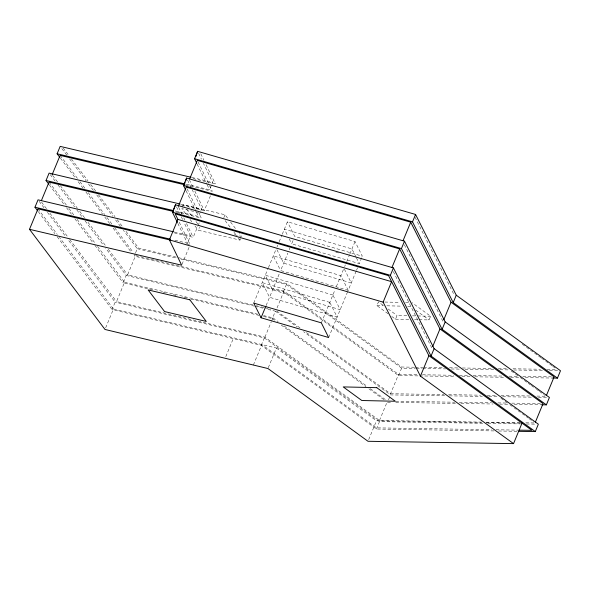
<?xml version="1.0" encoding="UTF-8"?>
<svg xmlns="http://www.w3.org/2000/svg" width="590" height="590" viewBox="0 0 590 590"><rect width="100%" height="100%" fill="white"/><g stroke="black" fill="none" stroke-linecap="round" stroke-linejoin="round"><path stroke-width="0.44" stroke-dasharray="2.95 2.21" d="M493.963 430.921L376.405 429.033L261.245 345.305L112.071 309.544L115.131 302.146L67.983 239.584M152.618 289.882L123.14 282.809L126.201 275.419L105.676 248.184M135.235 253.619L134.21 256.082L283.384 291.844L398.552 375.572L418.76 375.896M135.575 252.793L137.271 248.692L123.406 230.292M105.662 327.826L113.457 308.99L59.465 237.342M481.647 422.108L379.481 420.464L264.917 337.17L116.525 301.593L124.534 282.256L97.534 246.436M252.749 304.868L127.595 274.866L135.604 255.529L283.997 291.106L398.56 374.399L417.89 374.709M182.428 207.119L183.343 204.9L225.041 214.76L228.337 219.089M174.876 240.241L187.428 243.205L190.489 235.808L184.087 222.57M175.186 210.969L198.498 216.471L200.541 211.544M200.88 210.726L201.559 209.081L192.355 190.046M186.256 184.242L209.568 189.744L211.611 184.817M211.95 183.992L212.636 182.354L203.425 163.319M182 264.386L189.125 247.188M174.404 232.903L193.203 237.342L197.731 226.413M198.078 225.572L199.472 222.209M181.897 205.327L204.273 210.608L210.542 195.474M240.58 238.626L239.968 240.108L198.269 230.248L199.494 227.29M223.817 217.717L225.041 214.76M225.8 356.626L233.603 337.79M253.737 303.09L268.067 268.502M268.421 267.661L276.356 248.501M277.049 246.819L277.75 245.138M279.144 241.775L281.924 235.049M282.278 234.208L287.426 221.766L355.018 241.531L362.341 256.207L294.742 236.443L287.426 221.766M266.149 305.487L279.911 272.248M356.139 271.171L348.203 290.332L280.611 270.567L287.854 253.088M289.24 249.725L289.941 248.043M361.655 257.852L359.273 263.605L291.681 243.84L293.046 240.55M261.245 345.305L264.305 337.908L115.131 302.146M274.542 320.193L272.315 318.578L275.375 311.181L266.444 309.042M283.384 291.844L286.452 284.454L180.149 258.966M253.376 365.04L261.857 344.567L376.42 427.861L491.47 429.704M264.917 337.17L271.186 322.037M271.533 321.196L272.927 317.833L263.096 315.48M277.034 307.921L283.997 291.106M268.288 367.71L276.422 348.056L113.457 308.99M321.336 322.855L334.965 289.948M336.359 286.585L343.948 268.258M344.649 266.577L345.342 264.895M346.736 261.532L349.523 254.806M349.87 253.966L355.018 241.531M328.652 337.532L347.857 291.172M356.493 270.331L357.533 267.808M388.073 313.747L376.914 305.591L378.441 301.896L383.655 305.701M391.797 316.469L395.521 319.19L397.048 315.495L407.019 315.716M368.684 439.646L376.486 420.81L481.492 422.492M379.481 420.464L387.143 401.967M306.49 332.62L390.55 393.737L398.56 374.399M376.405 429.033L379.473 421.644L483.254 423.31M388.5 399.843L389.865 396.554M398.552 375.572L401.613 368.182L415.39 368.403M419.084 319.714L429.055 319.935L430.589 316.24L411.982 302.641M414.512 367.216L401.628 367.01L287.057 283.709L177.103 257.351M415.434 367.231L422.794 367.349M423.716 367.364L443.046 367.673M449.484 367.777L457.774 367.909M462.376 367.983L491.824 368.455M498.27 368.558L506.552 368.691M512.998 368.794L540.61 369.237M547.055 369.34L557.174 369.502M416.311 368.418L421.821 368.507M422.735 368.521L445.701 368.89M451.21 368.979L460.392 369.126M464.986 369.2L494.376 369.672M499.885 369.76L509.067 369.908M513.661 369.982L543.051 370.454M549.482 370.557L558.664 370.704M422.492 374.783L453.791 375.284M459.308 375.373L469.434 375.535M473.114 375.594L502.569 376.073M509.015 376.177L518.219 376.324M522.821 376.398L551.355 376.855M419.674 375.911L455.495 376.486M461.926 376.59L470.186 376.722M474.78 376.796L504.17 377.268M510.601 377.371L518.861 377.504M525.292 377.607L552.845 378.05M390.55 393.737L443.938 394.592M448.54 394.666L480.754 395.182M487.2 395.285L496.404 395.433M501.006 395.507L529.54 395.971M536.9 396.089L546.104 396.237L544.622 395.16M444.727 395.779L390.543 394.909L303.614 331.713M449.322 395.853L482.384 396.384M488.815 396.487L497.075 396.62M502.592 396.709L531.981 397.181M538.404 397.284L546.672 397.417M395.772 401.259L454.684 402.21M459.286 402.284L491.5 402.8M497.945 402.904L507.149 403.051M511.751 403.125L540.285 403.582M387.483 402.306L392.07 402.38M395.743 402.439L455.443 403.398M460.952 403.486L493.1 404.002M499.524 404.106L508.713 404.253M514.222 404.342L541.775 404.784M486.249 422.182L520.306 422.728M525.83 422.816L535.034 422.964M486.101 422.565L522.017 423.148M487.842 423.384L520.904 423.915M526.42 424.003L536.517 424.166M496.072 429.778L518.168 430.132M498.557 430.995L516.928 431.29M384.791 302.036L400.197 302.375M405.64 302.5L409.261 302.582M376.914 305.591L383.257 305.731M386.885 305.812L402.292 306.151M407.734 306.276L410.448 306.335M412.462 315.834L430.589 316.24M395.521 319.19L409.113 319.492M414.556 319.618L418.177 319.692M192.008 177.487L212.636 182.354M192.967 178.6L215.343 183.881L205.519 163.555M185.43 184.935L212.282 191.271L209.531 185.584M180.938 204.214L201.559 209.081M198.668 212.584L181.816 208.602L186.204 214.369M176.152 212.09L201.212 218.005L198.852 213.123M234.4 234.731L241.494 236.413L239.304 233.522M174.345 232.003L190.489 235.808M186.558 243.884L190.142 244.732L178.674 221.021M176.211 257.137L138.665 248.139L125.441 230.594M137.271 248.692L176.58 258.11M256.318 305.723L264.364 307.656M265.264 307.869L270.626 309.153M126.201 275.419L253.943 306.04M254.836 306.254L262.875 308.187M124.534 282.256L257.727 314.19M163.334 292.448L165.126 292.876M173.165 294.801L176.734 295.664M183.881 297.375L186.565 298.016M191.027 299.086L258.914 315.362M263.383 316.432L272.315 318.578M335.858 252.1L339.398 253.125M522.327 344.25L529.739 349.619M530.484 350.158L537.896 355.534M538.641 356.072L540.86 357.68M541.605 358.219L549.017 363.595M549.762 364.133L551.989 365.741M552.727 366.279L555.692 368.433M511.257 370.977L519.414 376.892M520.151 377.43L527.571 382.799M528.308 383.338L530.535 384.953M531.273 385.484L535.727 388.714M536.465 389.245L538.692 390.86M539.43 391.399L543.884 394.622M500.925 398.243L509.082 404.157M509.819 404.696L517.238 410.065M517.976 410.603L525.395 415.979M526.133 416.518L528.36 418.126M529.105 418.664L533.552 421.887M286.452 284.454L401.613 368.182M276.732 310.982L300.539 328.291M275.375 311.181L296.925 326.845M272.927 317.833L278.133 321.624M284.085 325.945L367.408 386.524M370.38 388.692L385.263 399.504M281.231 325.06L365.933 386.642M368.905 388.803L383.766 399.607M264.305 337.908L379.473 421.644M276.422 348.056L376.486 420.81M415.662 310.141L429.055 319.935M388.117 308.968L397.048 315.495M230.528 221.98L236.015 229.193M225.159 220.623L230.646 227.843M233.935 232.172L235.58 234.333M238.323 237.94L239.968 240.108M186.632 209.229L192.665 217.172M195.961 221.501L199.25 225.83M190.039 219.421L192.782 223.035M194.973 225.918L198.269 230.248M63.189 147.979L68.145 154.565M71.449 158.946L87.976 180.879M90.735 184.537L95.691 191.116M98.449 194.766L114.976 216.7M117.181 219.628L122.137 226.206M61.832 148.591L66.825 155.214M69.598 158.894L86.243 180.975M88.463 183.918L93.456 190.541M96.782 194.958L112.867 216.301M115.64 219.981L120.633 226.612M60.121 155.377L77.755 178.77M79.96 181.691L84.916 188.276M88.22 192.657L104.747 214.59M106.952 217.518L111.916 224.097M114.666 227.747L132.846 251.871M60.438 158.194L75.417 178.062M78.19 181.742L83.183 188.365M85.956 192.045L102.594 214.126M104.814 217.076L109.806 223.698M113.133 228.116L131.437 252.402M52.665 175.444L57.621 182.022M60.379 185.68L77.46 208.336M79.665 211.264L84.621 217.843M87.925 222.231L106.104 246.355M108.309 249.282L127.595 274.866M50.209 174.581L55.202 181.204M57.975 184.884L74.613 206.965M76.833 209.915L81.826 216.537M85.152 220.955L103.457 245.241M49.051 182.103L66.685 205.497M68.883 208.425L73.846 215.003M77.15 219.392L95.329 243.515M49.368 184.921L63.786 204.059M66.559 207.739L71.552 214.362M74.878 218.779L92.63 242.328M94.85 245.278L123.14 282.809M41.595 202.171L46.551 208.749M49.855 213.138L67.489 236.531M69.694 239.459L116.525 301.593M39.139 201.315L44.685 208.676M47.458 212.356L65.763 236.642M37.981 208.831L57.267 234.422M38.291 211.648L54.936 233.729M57.156 236.671L112.071 309.544M415.013 217.245L454.108 294.816M404.349 244.791L443.031 321.543M393.279 271.518L431.961 348.27M356.021 257.078L351.957 248.928L284.365 229.163L287.618 235.683M356.434 257.896L359.273 263.605M344.354 269.077L351.264 282.935L283.672 263.177L276.762 249.312M348.203 290.332L340.887 275.655L273.295 255.89L280.611 270.567M289.24 238.943L291.681 243.84M200.799 153.806L203.941 160.303M198.624 153.385L201.426 159.182M198.129 162.007L209.14 184.773M197.163 164.094L206.773 183.955M207.171 184.781L209.568 189.744M189.331 179.721L192.48 186.226M194.84 191.101L204.273 210.608M187.554 180.12L190.754 186.735M187.06 188.741L196.883 209.059M186.093 190.821L196.101 211.508M196.5 212.334L198.498 216.471M178.652 207.26L181.801 213.764M183.763 217.828L184.943 220.269M186.521 223.522L193.203 237.342M176.484 206.847L179.685 213.469M181.285 216.773L183.689 221.744M177.826 223.344L187.428 243.205M332.878 294.993L265.286 275.228L272.602 289.904L340.194 309.669L332.878 294.993M329.817 302.382L262.218 282.617L269.542 297.294L337.133 317.059L329.817 302.382"/><path stroke-width="0.89" d="M37.738 210.91L34.965 207.23L38.026 199.84L173.453 231.789M48.808 184.183L46.035 180.503L49.103 173.113L180.039 204M59.885 157.456L57.112 153.776L60.173 146.379L191.108 177.273M522.017 423.148L513.536 443.621L368.005 441.283L267.949 368.529L104.983 329.463L29.5 229.311L37.981 208.831L170.451 240.086M41.389 200.6L49.051 182.103L173.467 211.456M52.112 174.714L60.121 155.377L184.537 184.729M177.42 222.511L172.428 212.186L175.488 204.789L393.427 267.919L434.107 348.646L538.36 424.195L535.292 431.585L518.765 431.32M185.695 189.995L183.497 185.459L186.558 178.062L404.497 241.192L445.185 321.919L549.43 397.461L546.37 404.858L541.775 404.784M196.765 163.26L194.567 158.725L197.635 151.335L415.567 214.458L456.254 295.192L560.5 370.734L557.439 378.124L552.845 378.05M172.619 212.584L175.488 204.789M183.689 185.857L185.054 182.568M185.732 180.924L186.558 178.062M195.784 156.66L197.635 151.335M178.261 206.448L186.27 187.111L399.644 248.921L439.97 328.932L543.043 403.626L535.381 422.123M189.685 178.881L197.34 160.384L410.714 222.187L451.04 302.205L554.113 376.899L546.451 395.396M29.5 229.311L181.661 265.205L169.404 239.865L177.885 219.392L175.201 213.845L388.574 275.648L428.9 355.667L531.974 430.353L519.082 430.147M261.06 317.767L253.737 303.09L321.336 322.855L328.652 337.532L261.06 317.767L265.81 306.306M391.981 267.41L399.644 248.921M403.059 240.683L410.714 222.187M535.292 431.585L431.047 356.043L390.359 275.316L393.427 267.919M546.37 404.858L442.117 329.316L401.436 248.582L404.497 241.192M557.439 378.124L453.194 302.582L412.506 221.855L415.567 214.458M513.536 443.621L420.419 376.14L383.124 302.139L391.605 281.666L177.885 219.392M420.419 376.14L428.9 355.667M432.662 346.588L439.97 328.932M443.732 319.861L451.04 302.205M431.047 356.043L434.107 348.646M442.117 329.316L445.185 321.919M453.194 302.582L456.254 295.192M57.112 153.776L184.464 183.822M46.035 180.503L173.386 210.549M34.965 207.23L170.392 239.186M194.567 158.725L412.506 221.855M183.497 185.459L401.436 248.582M172.428 212.186L390.359 275.316M169.404 239.865L383.124 302.139M376.767 387.66L343.225 386.915L361.832 400.514L395.366 401.259L376.767 387.66M189.825 299.786L148.127 289.926L164.581 311.572L206.279 321.432L189.825 299.786"/></g></svg>
